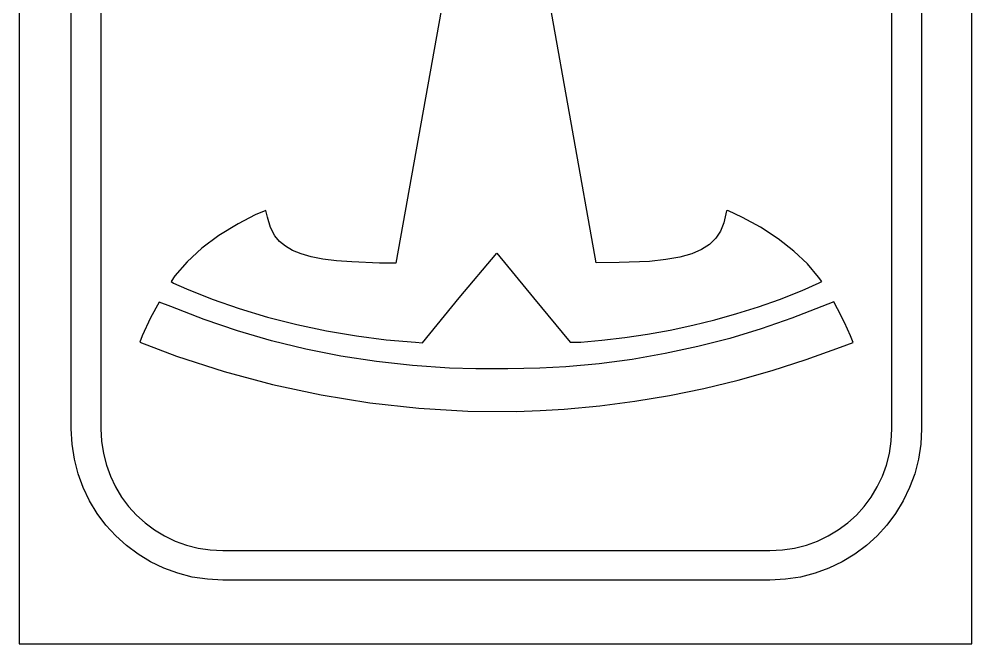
# Model space of a CAD drawing. Extents: x -210 to 599, y -40 to 300.
# Drawn here: x 0 to 219.6, y 0.4 to 144.4 of the extents above; entities that cross this region are included whole.
import ezdxf

# ---------------------------------------------------------------- set-up
doc = ezdxf.new("R2010")
doc.units = 0

msp = doc.modelspace()

# ---------------------------------------------------------------- linework, layer by layer
at = {"layer": 'Layer 1'}
for p, q in [((0, 300), (0, 0.400021)), ((219.6, 0.400021), (219.6, 300)), ((12.0328, 50), (12.0328, 259.846)), ((18.8621, 259.846), (18.8621, 50)), ((201.1529, 49.99995), (201.1529, 259.846)), ((207.9822, 259.846), (207.9822, 50)), ((109.9, 216.935), (86.8362, 88.1723)), ((133.03398, 88.241077), (110.11968, 216.784077)), ((54.422552, 99.260337), (50.479071, 97.250881)), ((56.885011, 100.294711), (54.422552, 99.260337)), ((57.24899, 98.771411), (56.885011, 100.294711)), ((162.87267, 99.558912), (162.39558, 97.480992)), ((163.015291, 100.215102), (162.87267, 99.558912)), ((163.30564, 100.263029), (163.015291, 100.215102)), ((166.752684, 98.646627), (163.30564, 100.263029)), ((50.479071, 97.250881), (46.030571, 94.508204)), ((57.909637, 96.392177), (57.24899, 98.771411)), ((162.39558, 97.480992), (161.64406, 95.544085)), ((170.85186, 96.475469), (166.752684, 98.646627)), ((46.030571, 94.508204), (42.108871, 91.574647)), ((58.9605, 94.474111), (57.909637, 96.392177)), ((60.029293, 93.182002), (58.9605, 94.474111)), ((161.64406, 95.544085), (160.56513, 93.878041)), ((174.956661, 93.79425), (170.85186, 96.475469)), ((61.37498, 92.060817), (60.029293, 93.182002)), ((159.124244, 92.464859), (157.286861, 91.286534)), ((160.56513, 93.878041), (159.124244, 92.464859)), ((178.591511, 90.947058), (174.956661, 93.79425)), ((42.108871, 91.574647), (38.735196, 88.467782)), ((63.023524, 91.101718), (61.37498, 92.060817)), ((65.000888, 90.295865), (63.023524, 91.101718)), ((67.333034, 89.63442), (65.000888, 90.295865)), ((101.46394, 80.18595), (110.09045, 90.43045)), ((110.09045, 90.43045), (118.53358, 80.15465)), ((155.018437, 90.325066), (152.284427, 89.562452)), ((157.286861, 91.286534), (155.018437, 90.325066)), ((181.702436, 87.980396), (178.591511, 90.947058)), ((38.735196, 88.467782), (35.930771, 85.205181)), ((70.045927, 89.108543), (67.333034, 89.63442)), ((73.165528, 88.709397), (70.045927, 89.108543)), ((76.7178, 88.428141), (73.165528, 88.709397)), ((83.046255, 88.180889), (76.7178, 88.428141)), ((86.8362, 88.1723), (83.046255, 88.180889)), ((138.322436, 88.276125), (133.03398, 88.241077)), ((145.28148, 88.561772), (138.322436, 88.276125)), ((149.05029, 88.980688), (145.28148, 88.561772)), ((152.284427, 89.562452), (149.05029, 88.980688)), ((184.23546, 84.940769), (181.702436, 87.980396)), ((35.930771, 85.205181), (35.035853, 83.898721)), ((35.035853, 83.898721), (35.602177, 83.545536)), ((35.602177, 83.545536), (38.584847, 82.259956)), ((180.490766, 81.878985), (184.40713, 83.588633)), ((184.99922, 83.890689), (184.23546, 84.940769)), ((184.40713, 83.588633), (184.99922, 83.890689)), ((38.584847, 82.259956), (44.496054, 79.872308)), ((175.25915, 79.811033), (180.490766, 81.878985)), ((32.26229, 79.156609), (30.32159, 75.556209)), ((34.9915, 78.174913), (32.26229, 79.156609)), ((44.496054, 79.872308), (50.758004, 77.689685)), ((92.95251, 69.81445), (101.46394, 80.18595)), ((118.53358, 80.15465), (127.01712, 69.90975)), ((170.40087, 78.096266), (175.25915, 79.811033)), ((187.74684, 79.215419), (184.99997, 78.188379)), ((188.648091, 77.63276), (187.74684, 79.215419)), ((42.624514, 75.190241), (34.9915, 78.174913)), ((50.758004, 77.689685), (57.293403, 75.730169)), ((165.437278, 76.527358), (170.40087, 78.096266)), ((185, 78.1884), (178.125926, 75.466596)), ((184.99997, 78.188379), (185, 78.1884)), ((190.20225, 74.487946), (188.648091, 77.63276)), ((30.32159, 75.556209), (28.344924, 71.422599)), ((50.346281, 72.55559), (42.624514, 75.190241)), ((57.293403, 75.730169), (64.024956, 74.011844)), ((155.2576, 73.841729), (160.384235, 75.10796)), ((160.384235, 75.10796), (165.437278, 76.527358)), ((178.125926, 75.466596), (171.051006, 73.011075)), ((58.168652, 70.268333), (50.346281, 72.55559)), ((64.024956, 74.011844), (70.875367, 72.552793)), ((70.875367, 72.552793), (77.767341, 71.371096)), ((144.846997, 71.78338), (150.073234, 72.732318)), ((150.073234, 72.732318), (155.2576, 73.841729)), ((171.051006, 73.011075), (163.804571, 70.828763)), ((191.644217, 71.378173), (190.20225, 74.487946)), ((28.344924, 71.422599), (27.81317, 69.914409)), ((77.767341, 71.371096), (84.623584, 70.484838)), ((84.623584, 70.484838), (91.3668, 69.9121)), ((129.493823, 69.978197), (134.33235, 70.381543)), ((134.33235, 70.381543), (139.594749, 70.998571)), ((139.594749, 70.998571), (144.846997, 71.78338)), ((163.804571, 70.828763), (156.41595, 68.926589)), ((192.20889, 69.900639), (191.644217, 71.378173)), ((27.81317, 69.914409), (36.31952, 66.700829)), ((66.103475, 68.325847), (58.168652, 70.268333)), ((74.162602, 66.725506), (66.103475, 68.325847)), ((91.3668, 69.9121), (92.95251, 69.81445)), ((127.01712, 69.90975), (129.493823, 69.978197)), ((156.41595, 68.926589), (148.914473, 67.311478)), ((181.423253, 65.941494), (189.30042, 68.765529)), ((189.30042, 68.765529), (192.20889, 69.900639)), ((36.31952, 66.700829), (47.285382, 63.157793)), ((82.357881, 65.464687), (74.162602, 66.725506)), ((141.329469, 65.990358), (133.690268, 64.970157)), ((148.914473, 67.311478), (141.329469, 65.990358)), ((173.561695, 63.42409), (181.423253, 65.941494)), ((90.701164, 64.540764), (82.357881, 65.464687)), ((99.2043, 63.951113), (90.701164, 64.540764)), ((105.259164, 63.794589), (99.2043, 63.951113)), ((112.629987, 63.803615), (105.259164, 63.794589)), ((119.993442, 63.963062), (112.629987, 63.803615)), ((126.0262, 64.2578), (119.993442, 63.963062)), ((133.690268, 64.970157), (126.0262, 64.2578)), ((47.285382, 63.157793), (58.393575, 60.180381)), ((165.696612, 61.209034), (173.561695, 63.42409)), ((58.393575, 60.180381), (69.601543, 57.774395)), ((149.879334, 57.668829), (157.80887, 59.292042)), ((157.80887, 59.292042), (165.696612, 61.209034)), ((69.601543, 57.774395), (80.866732, 55.945642)), ((141.88887, 56.335112), (149.879334, 57.668829)), ((80.866732, 55.945642), (92.146589, 54.699924)), ((125.64862, 54.519029), (133.818343, 55.286606)), ((133.818343, 55.286606), (141.88887, 56.335112)), ((92.146589, 54.699924), (103.398559, 54.043046)), ((103.398559, 54.043046), (114.580087, 53.980813)), ((114.580087, 53.980813), (120.131138, 54.174502)), ((120.131138, 54.174502), (125.64862, 54.519029)), ((12.213162, 46.432823), (12.0328, 50)), ((18.8621, 50), (19.006035, 47.112631)), ((201.008966, 47.112581), (201.1529, 49.99995)), ((207.9822, 50), (207.801837, 46.432839)), ((12.742542, 42.968706), (12.213162, 46.432823)), ((19.006035, 47.112631), (19.428734, 44.312693)), ((200.58627, 44.312643), (201.008966, 47.112581)), ((207.801837, 46.432839), (207.272454, 42.968735)), ((19.428734, 44.312693), (20.116539, 41.613824)), ((199.89847, 41.613774), (200.58627, 44.312643)), ((13.603381, 39.625185), (12.742542, 42.968706)), ((207.272454, 42.968735), (206.41161, 39.625222)), ((14.778122, 36.419794), (13.603381, 39.625185)), ((20.116539, 41.613824), (21.055791, 39.029666)), ((198.959223, 39.029616), (199.89847, 41.613774)), ((206.41161, 39.625222), (205.236864, 36.419836)), ((21.055791, 39.029666), (22.232831, 36.573857)), ((197.782189, 36.573807), (198.959223, 39.029616)), ((16.249205, 33.370067), (14.778122, 36.419794)), ((22.232831, 36.573857), (23.634002, 34.260037)), ((196.381024, 34.259987), (197.782189, 36.573807)), ((205.236864, 36.419836), (203.765775, 33.370112)), ((17.999072, 30.493541), (16.249205, 33.370067)), ((23.634002, 34.260037), (25.245644, 32.101847)), ((194.769388, 32.101797), (196.381024, 34.259987)), ((203.765775, 33.370112), (202.015901, 30.493585)), ((25.245644, 32.101847), (27.0541, 30.112925)), ((192.960938, 30.112875), (194.769388, 32.101797)), ((20.010165, 27.807748), (17.999072, 30.493541)), ((27.0541, 30.112925), (29.04571, 28.306912)), ((190.969331, 28.306862), (192.960938, 30.112875)), ((202.015901, 30.493585), (200.004803, 27.80779)), ((22.264925, 25.330225), (20.010165, 27.807748)), ((29.04571, 28.306912), (31.206817, 26.697447)), ((31.206817, 26.697447), (33.523761, 25.298171)), ((186.491283, 25.298121), (188.808227, 26.697397)), ((188.808227, 26.697397), (190.969331, 28.306862)), ((200.004803, 27.80779), (197.750038, 25.330262)), ((24.745794, 23.078506), (22.264925, 25.330225)), ((33.523761, 25.298171), (35.982884, 24.122722)), ((184.032158, 24.122672), (186.491283, 25.298121)), ((197.750038, 25.330262), (195.269165, 23.078538)), ((27.435212, 21.070125), (24.745794, 23.078506)), ((35.982884, 24.122722), (38.570528, 23.184741)), ((38.570528, 23.184741), (41.273035, 22.497867)), ((41.273035, 22.497867), (44.076745, 22.07574)), ((44.076745, 22.07574), (46.968, 21.932)), ((173.047, 21.93195), (175.938272, 22.07569)), ((175.938272, 22.07569), (178.741994, 22.497817)), ((178.741994, 22.497817), (181.444509, 23.184691)), ((181.444509, 23.184691), (184.032158, 24.122672)), ((195.269165, 23.078538), (192.579744, 21.070151)), ((30.315622, 19.322618), (27.435212, 21.070125)), ((46.968, 21.932), (46.968, 21.93195)), ((46.968, 21.93195), (173.047, 21.93195)), ((192.579744, 21.070151), (189.699333, 19.322638)), ((33.369466, 17.853519), (30.315622, 19.322618)), ((36.579184, 16.680363), (33.369466, 17.853519)), ((186.645492, 17.853533), (183.435779, 16.680371)), ((189.699333, 19.322638), (186.645492, 17.853533)), ((39.927218, 15.820684), (36.579184, 16.680363)), ((43.396009, 15.292019), (39.927218, 15.820684)), ((180.087754, 15.820688), (176.618974, 15.29202)), ((183.435779, 16.680371), (180.087754, 15.820688)), ((46.968, 15.1119), (43.396009, 15.292019)), ((173.047, 15.1119), (46.968, 15.1119)), ((176.618974, 15.29202), (173.047, 15.1119)), ((0, 0.400021), (219.6, 0.400021))]:
    msp.add_line(p, q, dxfattribs=at)

doc.saveas('drawing.dxf')
